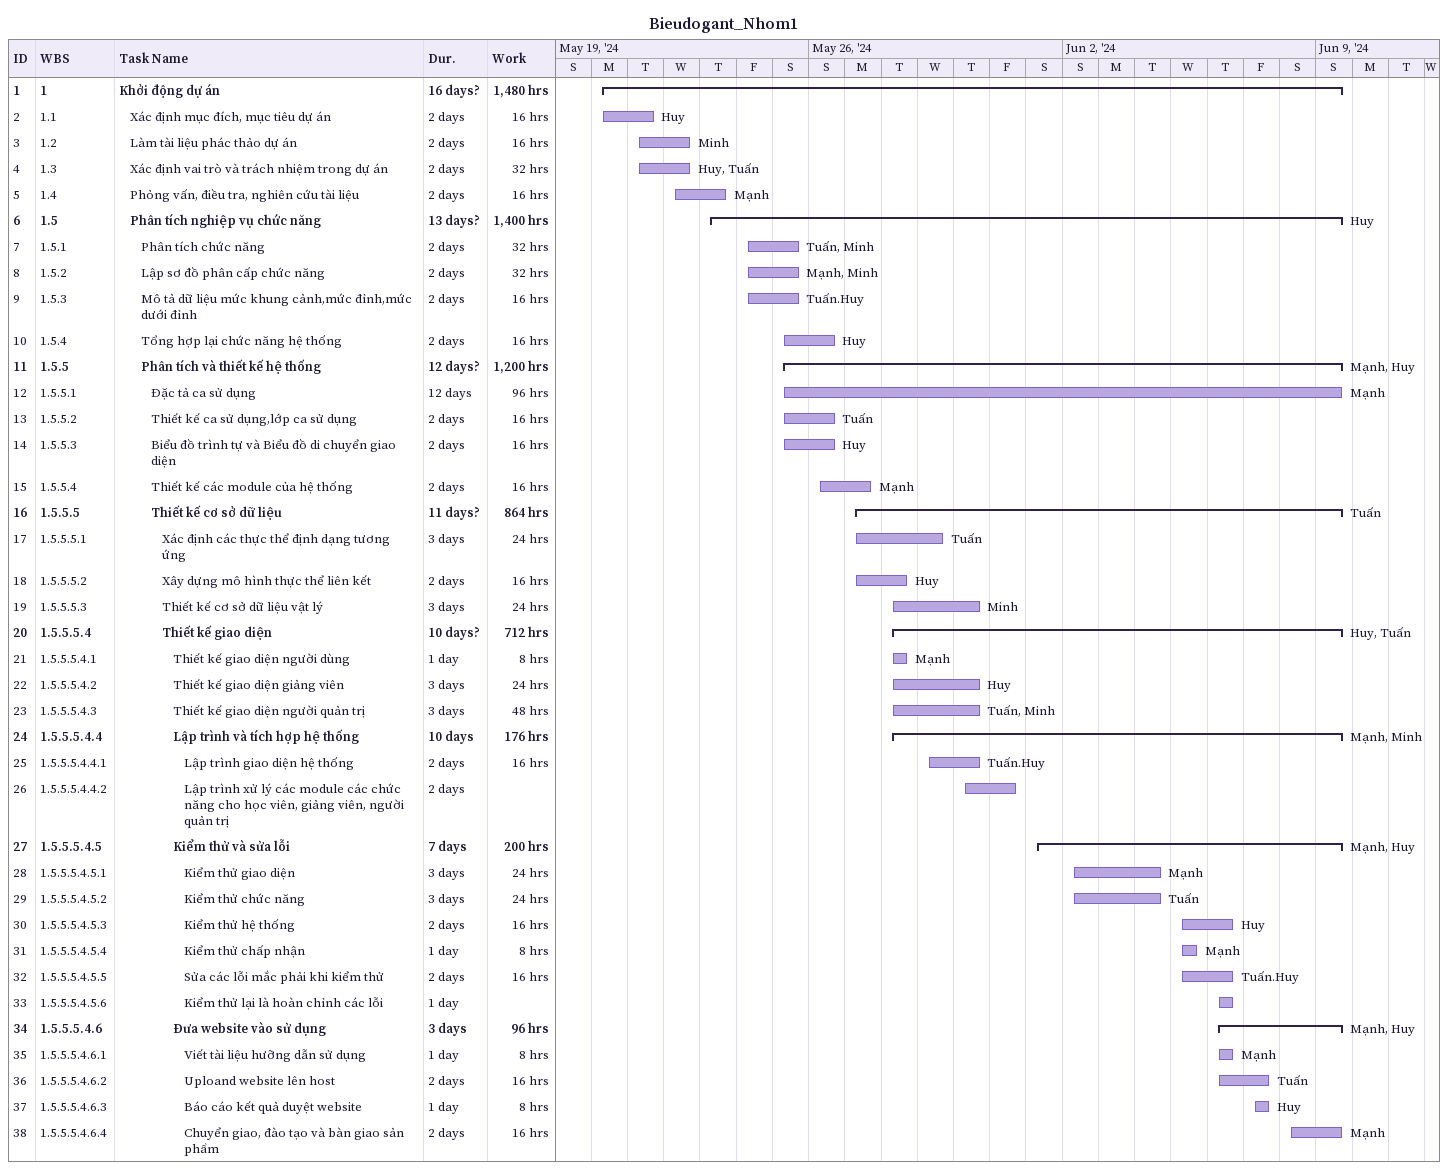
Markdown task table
Bieudogant_Nhom1

| ID | WBS | Task | Duration | Start | Finish | Resources | Work (h) |
|---|---|---|---|---|---|---|---|
| 1 | 1 | **Khởi động dự án** | 16d? | 2024-05-20 | 2024-06-09 |  | 1480 |
| 2 | 1.1 | Xác định mục đích, mục tiêu dự án | 2d | 2024-05-20 | 2024-05-21 | Huy | 16 |
| 3 | 1.2 | Làm tài liệu phác thảo dự án | 2d | 2024-05-21 | 2024-05-22 | Minh | 16 |
| 4 | 1.3 | Xác định vai trò và trách nhiệm trong dự án | 2d | 2024-05-21 | 2024-05-22 | Huy, Tuấn | 32 |
| 5 | 1.4 | Phỏng vấn, điều tra, nghiên cứu tài liệu | 2d | 2024-05-22 | 2024-05-23 | Mạnh | 16 |
| 6 | 1.5 | **Phân tích nghiệp vụ chức năng** | 13d? | 2024-05-23 | 2024-06-09 | Huy | 1400 |
| 7 | 1.5.1 | Phân tích chức năng | 2d | 2024-05-24 | 2024-05-25 | Tuấn, Minh | 32 |
| 8 | 1.5.2 | Lập sơ đồ phân cấp chức năng | 2d | 2024-05-24 | 2024-05-25 | Mạnh, Minh | 32 |
| 9 | 1.5.3 | Mô tả dữ liệu mức khung cảnh,mức đỉnh,mức dưới đỉnh | 2d | 2024-05-24 | 2024-05-25 | Tuấn.Huy | 16 |
| 10 | 1.5.4 | Tổng hợp lại chức năng hệ thống | 2d | 2024-05-25 | 2024-05-26 | Huy | 16 |
| 11 | 1.5.5 | **Phân tích và thiết kế hệ thống** | 12d? | 2024-05-25 | 2024-06-09 | Mạnh, Huy | 1200 |
| 12 | 1.5.5.1 | Đặc tả ca sử dụng | 12d | 2024-05-25 | 2024-06-09 | Mạnh | 96 |
| 13 | 1.5.5.2 | Thiết kế ca sử dụng,lớp ca sử dụng | 2d | 2024-05-25 | 2024-05-26 | Tuấn | 16 |
| 14 | 1.5.5.3 | Biểu đồ trình tự và Biểu đồ di chuyển giao diện | 2d | 2024-05-25 | 2024-05-26 | Huy | 16 |
| 15 | 1.5.5.4 | Thiết kế các module của hệ thống | 2d | 2024-05-26 | 2024-05-27 | Mạnh | 16 |
| 16 | 1.5.5.5 | **Thiết kế cơ sở dữ liệu** | 11d? | 2024-05-27 | 2024-06-09 | Tuấn | 864 |
| 17 | 1.5.5.5.1 | Xác định các thực thể định dạng tương ứng | 3d | 2024-05-27 | 2024-05-29 | Tuấn | 24 |
| 18 | 1.5.5.5.2 | Xây dựng mô hình thực thể liên kết | 2d | 2024-05-27 | 2024-05-28 | Huy | 16 |
| 19 | 1.5.5.5.3 | Thiết kế cơ sở dữ liệu vật lý | 3d | 2024-05-28 | 2024-05-30 | Minh | 24 |
| 20 | 1.5.5.5.4 | **Thiết kế giao diện** | 10d? | 2024-05-28 | 2024-06-09 | Huy, Tuấn | 712 |
| 21 | 1.5.5.5.4.1 | Thiết kế giao diện người dùng | 1d | 2024-05-28 | 2024-05-28 | Mạnh | 8 |
| 22 | 1.5.5.5.4.2 | Thiết kế giao diện giảng viên | 3d | 2024-05-28 | 2024-05-30 | Huy | 24 |
| 23 | 1.5.5.5.4.3 | Thiết kế giao diện người quản trị | 3d | 2024-05-28 | 2024-05-30 | Tuấn, Minh | 48 |
| 24 | 1.5.5.5.4.4 | **Lập trình và tích hợp hệ thống** | 10d | 2024-05-28 | 2024-06-09 | Mạnh, Minh | 176 |
| 25 | 1.5.5.5.4.4.1 | Lập trình giao diện hệ thống | 2d | 2024-05-29 | 2024-05-30 | Tuấn.Huy | 16 |
| 26 | 1.5.5.5.4.4.2 | Lập trình xử lý các module các chức năng cho học viên, giảng viên, người quản trị | 2d | 2024-05-30 | 2024-05-31 |  |  |
| 27 | 1.5.5.5.4.5 | **Kiểm thử và sửa lỗi** | 7d | 2024-06-01 | 2024-06-09 | Mạnh, Huy | 200 |
| 28 | 1.5.5.5.4.5.1 | Kiểm thử giao diện | 3d | 2024-06-02 | 2024-06-04 | Mạnh | 24 |
| 29 | 1.5.5.5.4.5.2 | Kiểm thử chức năng | 3d | 2024-06-02 | 2024-06-04 | Tuấn | 24 |
| 30 | 1.5.5.5.4.5.3 | Kiểm thử hệ thống | 2d | 2024-06-05 | 2024-06-06 | Huy | 16 |
| 31 | 1.5.5.5.4.5.4 | Kiểm thử chấp nhận | 1d | 2024-06-05 | 2024-06-05 | Mạnh | 8 |
| 32 | 1.5.5.5.4.5.5 | Sửa các lỗi mắc phải khi kiểm thử | 2d | 2024-06-05 | 2024-06-06 | Tuấn.Huy | 16 |
| 33 | 1.5.5.5.4.5.6 | Kiểm thử lại là hoàn chỉnh các lỗi | 1d | 2024-06-06 | 2024-06-06 |  |  |
| 34 | 1.5.5.5.4.6 | **Đưa website vào sử dụng** | 3d | 2024-06-06 | 2024-06-09 | Mạnh, Huy | 96 |
| 35 | 1.5.5.5.4.6.1 | Viết tài liệu hưỡng dẫn sử dụng | 1d | 2024-06-06 | 2024-06-06 | Mạnh | 8 |
| 36 | 1.5.5.5.4.6.2 | Uploand website lên host | 2d | 2024-06-06 | 2024-06-07 | Tuấn | 16 |
| 37 | 1.5.5.5.4.6.3 | Báo cáo kết quả duyệt website | 1d | 2024-06-07 | 2024-06-07 | Huy | 8 |
| 38 | 1.5.5.5.4.6.4 | Chuyển giao, đào tạo và bàn giao sản phẩm | 2d | 2024-06-08 | 2024-06-09 | Mạnh | 16 |
